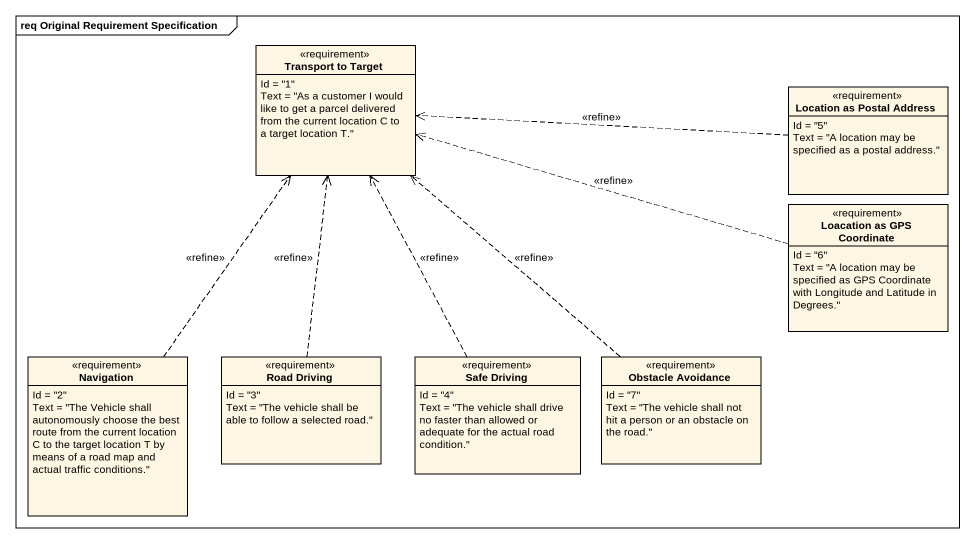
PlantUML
@startuml
mainframe req Original Requirement Specification
hide circle
hide empty members
class "Transport to Target" as Transport_to_Target <<requirement>> {
  Id = "1"
  Text = "As a customer I would like to get a parcel delivered from the current location C to a target location T."
}
class "Location as Postal Address" as Location_as_Postal_Address <<requirement>> {
  Id = "5"
  Text = "A location may be specified as a postal address."
}
class "Loacation as GPS Coordinate" as Loacation_as_GPS_Coordinate <<requirement>> {
  Id = "6"
  Text = "A location may be specified as GPS Coordinate with Longitude and Latitude in Degrees."
}
class Navigation <<requirement>> {
  Id = "2"
  Text = "The Vehicle shall autonomously choose the best route from the current location C to the target location T by means of a road map and actual traffic conditions."
}
class "Road Driving" as Road_Driving <<requirement>> {
  Id = "3"
  Text = "The vehicle shall be able to follow a selected road."
}
class "Safe Driving" as Safe_Driving <<requirement>> {
  Id = "4"
  Text = "The vehicle shall drive no faster than allowed or adequate for the actual road condition."
}
class "Obstacle Avoidance" as Obstacle_Avoidance <<requirement>> {
  Id = "7"
  Text = "The vehicle shall not hit a person or an obstacle on the road."
}
Location_as_Postal_Address .left.> Transport_to_Target : <<refine>>
Loacation_as_GPS_Coordinate .left.> Transport_to_Target : <<refine>>
Navigation .up.> Transport_to_Target : <<refine>>
Road_Driving .up.> Transport_to_Target : <<refine>>
Safe_Driving .up.> Transport_to_Target : <<refine>>
Obstacle_Avoidance .up.> Transport_to_Target : <<refine>>
@enduml
